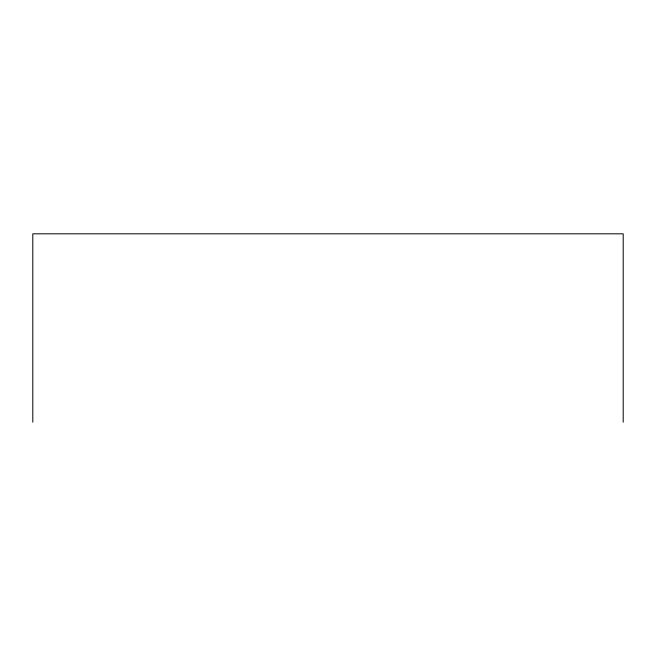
<?xml version="1.0" encoding="UTF-8"?>
<svg xmlns="http://www.w3.org/2000/svg" width="656" height="656" viewBox="0 0 656 656"><rect width="100%" height="100%" fill="white"/><g stroke="black" fill="none" stroke-linecap="round" stroke-linejoin="round"><path stroke-width="0.98" d="M623.2 422.185L623.2 233.815L32.8 233.815L32.8 422.185"/></g></svg>
